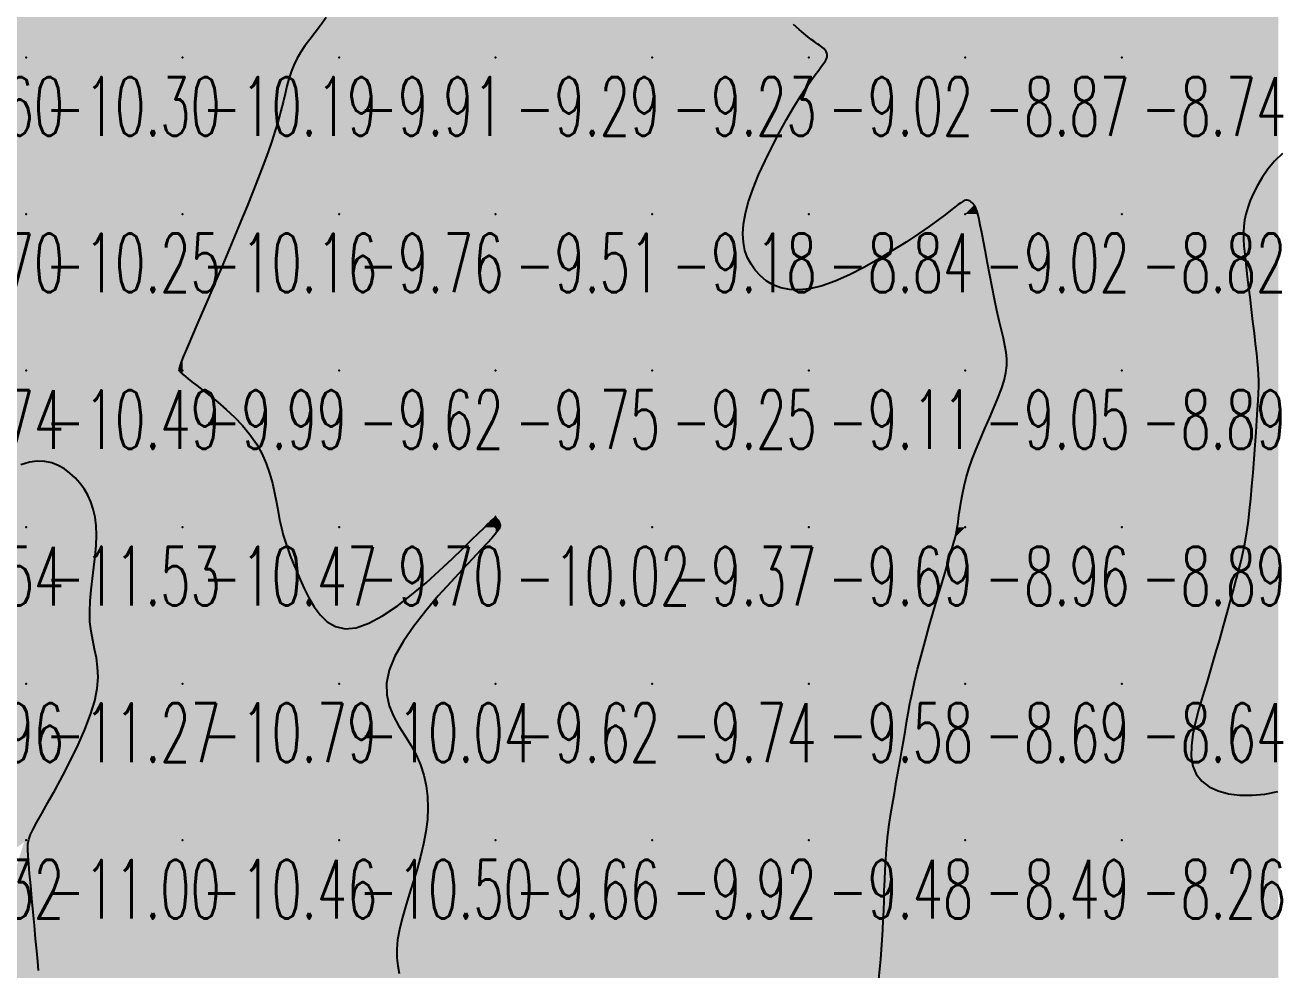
# Model space of a CAD drawing. Header units: millimetres. Extents: x 88261 to 90953, y 390274 to 392322.
# Drawn here: x 89850.2 to 89930.1, y 391149 to 391209.3 of the extents above; entities that cross this region are included whole.
import ezdxf
from ezdxf.enums import TextEntityAlignment as Align

# ---------------------------------------------------------------- set-up
doc = ezdxf.new("R2010")
doc.units = ezdxf.units.MM
doc.header["$LTSCALE"] = 25
for name, color, linetype in [('CN_03_00', 7, 'Continuous'), ('CN_04_00', 242, 'Continuous'), ('COTEAlt', 7, 'Continuous'), ('TN_COLORIAGE', 7, 'Continuous')]:
    doc.layers.add(name, color=color, linetype=linetype)
doc.styles.add('Simplex 1.0', font='Simplex.shx', dxfattribs={"width": 0.99, "height": 2.5})
doc.styles.get("Standard").update_dxf_attribs({"font": 'times.ttf'})

# ---------------------------------------------------------------- blocks, each defined once
blk = doc.blocks.new('COTE')
at = {"color": 0}
blk.add_point((0, 0), dxfattribs=at)
at = {"layer": 'COTEAlt'}
blk.add_attdef('ALT', text='', height=3.75, dxfattribs=at).set_placement((1.25, -1.25), align=Align.TOP_LEFT)

msp = doc.modelspace()

# ---------------------------------------------------------------- linework, layer by layer
at = {"layer": 'CN_03_00', "flags": 128}
for points, elevation in [([(89904.738, 391148.364), (89904.795, 391149.009), (89904.848, 391149.644), (89904.898, 391150.271), (89904.943, 391150.894), (89904.982, 391151.515), (89905.014, 391152.138), (89905.04, 391152.766), (89905.061, 391153.399), (89905.081, 391154.04), (89905.104, 391154.69), (89905.133, 391155.349), (89905.172, 391156.019), (89905.224, 391156.701), (89905.292, 391157.397), (89905.38, 391158.106), (89905.483, 391158.824), (89905.598, 391159.545), (89905.721, 391160.261), (89905.848, 391160.968), (89905.974, 391161.66), (89906.096, 391162.329), (89906.209, 391162.97), (89906.311, 391163.58), (89906.406, 391164.172), (89906.502, 391164.759), (89906.604, 391165.357), (89906.718, 391165.981), (89906.852, 391166.646), (89907.01, 391167.368), (89907.201, 391168.16), (89907.427, 391169.032), (89907.68, 391169.963), (89907.951, 391170.923), (89908.23, 391171.885), (89908.505, 391172.822), (89908.768, 391173.704), (89909.007, 391174.504), (89909.213, 391175.193), (89909.378, 391175.753), (89909.505, 391176.198), (89909.601, 391176.553), (89909.672, 391176.842), (89909.724, 391177.088), (89909.763, 391177.316), (89909.797, 391177.55), (89909.83, 391177.813), (89909.87, 391178.126), (89909.92, 391178.489), (89909.985, 391178.901), (89910.07, 391179.358), (89910.179, 391179.857), (89910.317, 391180.396), (89910.487, 391180.971), (89910.695, 391181.58), (89910.942, 391182.219), (89911.218, 391182.877), (89911.509, 391183.544), (89911.802, 391184.209), (89912.085, 391184.859), (89912.343, 391185.485), (89912.564, 391186.075), (89912.735, 391186.617), (89912.845, 391187.106), (89912.899, 391187.555), (89912.903, 391187.982), (89912.864, 391188.404), (89912.79, 391188.84), (89912.688, 391189.307), (89912.564, 391189.825), (89912.426, 391190.41), (89912.279, 391191.074), (89912.129, 391191.798), (89911.977, 391192.56), (89911.827, 391193.333), (89911.682, 391194.093), (89911.545, 391194.816), (89911.42, 391195.476), (89911.309, 391196.05), (89911.214, 391196.519), (89911.134, 391196.89), (89911.066, 391197.177), (89911.006, 391197.394), (89910.953, 391197.554), (89910.903, 391197.672), (89910.853, 391197.761), (89910.8, 391197.835), (89910.743, 391197.905), (89910.68, 391197.971), (89910.612, 391198.029), (89910.539, 391198.077), (89910.46, 391198.111), (89910.375, 391198.128), (89910.285, 391198.126), (89910.19, 391198.1), (89910.087, 391198.048), (89909.963, 391197.964), (89909.803, 391197.842), (89909.593, 391197.675), (89909.316, 391197.458), (89908.959, 391197.185), (89908.506, 391196.85), (89907.941, 391196.446), (89907.258, 391195.973), (89906.473, 391195.45), (89905.614, 391194.902), (89904.707, 391194.354), (89903.776, 391193.83), (89902.848, 391193.356), (89901.948, 391192.955), (89901.102, 391192.652), (89900.332, 391192.467), (89899.637, 391192.393), (89899.015, 391192.42), (89898.46, 391192.534), (89897.969, 391192.726), (89897.538, 391192.982), (89897.163, 391193.292), (89896.839, 391193.644), (89896.565, 391194.028), (89896.344, 391194.449), (89896.18, 391194.911), (89896.08, 391195.42), (89896.047, 391195.982), (89896.088, 391196.602), (89896.206, 391197.286), (89896.408, 391198.039), (89896.694, 391198.862), (89897.051, 391199.737), (89897.461, 391200.638), (89897.907, 391201.543), (89898.372, 391202.427), (89898.838, 391203.267), (89899.288, 391204.039), (89899.704, 391204.718), (89900.072, 391205.287), (89900.391, 391205.753), (89900.663, 391206.131), (89900.89, 391206.433), (89901.074, 391206.674), (89901.217, 391206.866), (89901.321, 391207.023), (89901.389, 391207.159), (89901.423, 391207.286), (89901.426, 391207.405), (89901.402, 391207.516), (89901.357, 391207.62), (89901.293, 391207.716), (89901.215, 391207.805), (89901.128, 391207.886), (89901.035, 391207.959), (89900.939, 391208.026), (89900.834, 391208.094), (89900.714, 391208.173), (89900.571, 391208.27), (89900.398, 391208.396), (89900.189, 391208.559), (89899.936, 391208.767), (89899.632, 391209.03), (89899.275, 391209.354)], -9), ([(89930.509, 391201.101), (89930.014, 391200.606), (89929.587, 391200.097), (89929.224, 391199.583), (89928.918, 391199.072), (89928.666, 391198.573), (89928.463, 391198.095), (89928.304, 391197.647), (89928.184, 391197.233), (89928.1, 391196.841), (89928.048, 391196.456), (89928.026, 391196.063), (89928.03, 391195.645), (89928.057, 391195.188), (89928.104, 391194.674), (89928.167, 391194.09), (89928.244, 391193.426), (89928.33, 391192.698), (89928.422, 391191.931), (89928.517, 391191.148), (89928.611, 391190.373), (89928.7, 391189.629), (89928.781, 391188.94), (89928.85, 391188.33), (89928.904, 391187.813), (89928.943, 391187.371), (89928.969, 391186.976), (89928.98, 391186.601), (89928.98, 391186.218), (89928.967, 391185.801), (89928.942, 391185.32), (89928.908, 391184.749), (89928.863, 391184.07), (89928.81, 391183.3), (89928.75, 391182.467), (89928.684, 391181.597), (89928.613, 391180.718), (89928.54, 391179.857), (89928.465, 391179.04), (89928.39, 391178.295), (89928.316, 391177.642), (89928.239, 391177.064), (89928.158, 391176.541), (89928.068, 391176.05), (89927.967, 391175.568), (89927.85, 391175.073), (89927.716, 391174.542), (89927.561, 391173.954), (89927.383, 391173.291), (89927.183, 391172.559), (89926.965, 391171.77), (89926.731, 391170.936), (89926.484, 391170.068), (89926.227, 391169.178), (89925.964, 391168.278), (89925.696, 391167.38), (89925.429, 391166.494), (89925.179, 391165.631), (89924.963, 391164.8), (89924.798, 391164.011), (89924.703, 391163.272), (89924.694, 391162.594), (89924.789, 391161.985), (89925.006, 391161.456), (89925.356, 391161.014), (89925.829, 391160.66), (89926.405, 391160.394), (89927.067, 391160.215), (89927.798, 391160.122), (89928.58, 391160.116), (89929.395, 391160.196), (89930.225, 391160.36)], -8), ([(89851.057, 391148.925), (89851.001, 391149.49), (89850.936, 391150.173), (89850.862, 391150.952), (89850.783, 391151.793), (89850.703, 391152.66), (89850.623, 391153.522), (89850.548, 391154.343), (89850.48, 391155.09), (89850.423, 391155.73), (89850.381, 391156.24), (89850.362, 391156.645), (89850.376, 391156.983), (89850.431, 391157.29), (89850.537, 391157.603), (89850.703, 391157.96), (89850.938, 391158.397), (89851.251, 391158.951), (89851.647, 391159.648), (89852.103, 391160.467), (89852.594, 391161.376), (89853.094, 391162.343), (89853.575, 391163.337), (89854.012, 391164.325), (89854.378, 391165.276), (89854.646, 391166.157), (89854.798, 391166.945), (89854.85, 391167.65), (89854.824, 391168.291), (89854.743, 391168.888), (89854.63, 391169.457), (89854.509, 391170.02), (89854.402, 391170.594), (89854.333, 391171.197), (89854.319, 391171.845), (89854.351, 391172.529), (89854.417, 391173.237), (89854.502, 391173.958), (89854.592, 391174.679), (89854.673, 391175.388), (89854.733, 391176.072), (89854.756, 391176.72), (89854.732, 391177.322), (89854.661, 391177.877), (89854.545, 391178.389), (89854.387, 391178.861), (89854.189, 391179.294), (89853.955, 391179.691), (89853.687, 391180.056), (89853.386, 391180.39), (89853.057, 391180.694), (89852.698, 391180.961), (89852.31, 391181.18), (89851.893, 391181.342), (89851.446, 391181.438), (89850.969, 391181.456), (89850.463, 391181.388), (89849.926, 391181.224)], -11)]:
    msp.add_lwpolyline(points, dxfattribs=dict(at, elevation=elevation))
at = {"layer": 'CN_04_00', "elevation": -10, "flags": 128}
msp.add_lwpolyline([(89869.428, 391209.789), (89869.064, 391209.291), (89868.712, 391208.828), (89868.378, 391208.392), (89868.069, 391207.974), (89867.79, 391207.566), (89867.55, 391207.158), (89867.35, 391206.744), (89867.185, 391206.318), (89867.044, 391205.874), (89866.919, 391205.408), (89866.798, 391204.915), (89866.673, 391204.391), (89866.534, 391203.829), (89866.371, 391203.227), (89866.176, 391202.579), (89865.949, 391201.885), (89865.691, 391201.146), (89865.403, 391200.362), (89865.086, 391199.535), (89864.743, 391198.664), (89864.374, 391197.75), (89863.981, 391196.793), (89863.566, 391195.799), (89863.138, 391194.783), (89862.707, 391193.769), (89862.284, 391192.778), (89861.878, 391191.831), (89861.499, 391190.949), (89861.157, 391190.154), (89860.864, 391189.468), (89860.625, 391188.905), (89860.437, 391188.458), (89860.295, 391188.111), (89860.191, 391187.849), (89860.12, 391187.659), (89860.075, 391187.524), (89860.051, 391187.431), (89860.04, 391187.364), (89860.038, 391187.311), (89860.042, 391187.268), (89860.051, 391187.233), (89860.065, 391187.205), (89860.081, 391187.182), (89860.1, 391187.163), (89860.119, 391187.145), (89860.138, 391187.127), (89860.157, 391187.106), (89860.185, 391187.076), (89860.234, 391187.029), (89860.313, 391186.959), (89860.435, 391186.856), (89860.609, 391186.715), (89860.847, 391186.527), (89861.159, 391186.284), (89861.552, 391185.983), (89862.01, 391185.624), (89862.511, 391185.214), (89863.037, 391184.758), (89863.567, 391184.259), (89864.079, 391183.724), (89864.555, 391183.156), (89864.972, 391182.562), (89865.316, 391181.946), (89865.593, 391181.316), (89865.814, 391180.68), (89865.989, 391180.047), (89866.129, 391179.425), (89866.246, 391178.822), (89866.35, 391178.246), (89866.452, 391177.706), (89866.562, 391177.205), (89866.683, 391176.737), (89866.818, 391176.288), (89866.967, 391175.846), (89867.134, 391175.399), (89867.32, 391174.935), (89867.528, 391174.442), (89867.759, 391173.908), (89868.017, 391173.329), (89868.31, 391172.732), (89868.647, 391172.154), (89869.04, 391171.631), (89869.496, 391171.2), (89870.027, 391170.897), (89870.641, 391170.757), (89871.349, 391170.818), (89872.153, 391171.101), (89873.031, 391171.575), (89873.951, 391172.194), (89874.885, 391172.913), (89875.803, 391173.686), (89876.674, 391174.468), (89877.468, 391175.214), (89878.157, 391175.877), (89878.716, 391176.422), (89879.156, 391176.853), (89879.492, 391177.184), (89879.74, 391177.427), (89879.918, 391177.596), (89880.04, 391177.705), (89880.125, 391177.767), (89880.187, 391177.796), (89880.241, 391177.803), (89880.289, 391177.794), (89880.332, 391177.77), (89880.371, 391177.736), (89880.404, 391177.693), (89880.434, 391177.646), (89880.459, 391177.596), (89880.481, 391177.546), (89880.499, 391177.5), (89880.514, 391177.456), (89880.524, 391177.414), (89880.53, 391177.373), (89880.532, 391177.332), (89880.529, 391177.289), (89880.52, 391177.245), (89880.506, 391177.198), (89880.484, 391177.144), (89880.439, 391177.069), (89880.356, 391176.956), (89880.217, 391176.788), (89880.007, 391176.548), (89879.708, 391176.219), (89879.304, 391175.785), (89878.78, 391175.227), (89878.128, 391174.536), (89877.382, 391173.734), (89876.588, 391172.846), (89875.789, 391171.901), (89875.031, 391170.926), (89874.357, 391169.95), (89873.813, 391168.999), (89873.442, 391168.101), (89873.276, 391167.278), (89873.291, 391166.522), (89873.452, 391165.822), (89873.723, 391165.164), (89874.067, 391164.536), (89874.449, 391163.924), (89874.831, 391163.316), (89875.178, 391162.7), (89875.46, 391162.064), (89875.673, 391161.407), (89875.819, 391160.728), (89875.903, 391160.028), (89875.925, 391159.306), (89875.889, 391158.564), (89875.797, 391157.8), (89875.652, 391157.014), (89875.458, 391156.21), (89875.23, 391155.395), (89874.982, 391154.58), (89874.729, 391153.776), (89874.488, 391152.993), (89874.273, 391152.242), (89874.1, 391151.534), (89873.985, 391150.879), (89873.937, 391150.283), (89873.948, 391149.737), (89874.003, 391149.225), (89874.088, 391148.733)], dxfattribs=at)
at = {"layer": 'TN_COLORIAGE', "color": 191}
for points in [[(89840.249, 391207.239, -10.539), (89850.249, 391207.239, -10.539), (89850.249, 391217.239, -10.539)], [(89840.249, 391217.239, -10.539), (89840.249, 391207.239, -10.539), (89850.249, 391217.239, -10.539)], [(89850.249, 391217.239, -10), (89857.598, 391217.239, -10), (89850.249, 391207.239, -10), (89856.338, 391213.328, -10)], [(89870.249, 391217.239, -10), (89870.249, 391210.272, -10), (89860.249, 391207.239, -10), (89867.08, 391207.239, -10)], [(89870.249, 391217.239, -10), (89865.201, 391217.239, -10), (89860.249, 391207.239, -10), (89860.249, 391212.129, -10)], [(89850.249, 391207.239, -10), (89856.338, 391213.328, -10), (89860.249, 391207.239, -10), (89860.249, 391212.129, -10)], [(89840.249, 391197.239, -10.303), (89850.249, 391197.239, -10.303), (89850.249, 391207.239, -10.303)], [(89840.249, 391207.239, -10.303), (89840.249, 391197.239, -10.303), (89850.249, 391207.239, -10.303)], [(89850.249, 391197.239, -10.186), (89860.249, 391197.239, -10.186), (89860.249, 391207.239, -10.186)], [(89850.249, 391207.239, -10.186), (89850.249, 391197.239, -10.186), (89860.249, 391207.239, -10.186)], [(89860.249, 391207.239, -10), (89867.08, 391207.239, -10), (89860.249, 391197.239, -10), (89866.73, 391203.72, -10)], [(89864.227, 391197.239, -10.159), (89866.73, 391203.72, -10.159), (89860.249, 391197.239, -10.159)], [(89840.249, 391187.239, -10.249), (89850.249, 391187.239, -10.249), (89850.249, 391197.239, -10.249)], [(89840.249, 391197.239, -10.249), (89840.249, 391187.239, -10.249), (89850.249, 391197.239, -10.249)], [(89850.249, 391187.239, -10), (89859.959, 391187.239, -10), (89860.249, 391197.239, -10), (89860.249, 391188.082, -10)], [(89850.249, 391197.239, -10.159), (89850.249, 391187.239, -10.159), (89860.249, 391197.239, -10.159)], [(89864.227, 391197.239, -10.159), (89860.249, 391188.082, -10.159), (89860.249, 391197.239, -10.159)], [(89844.867, 391177.239, -10.491), (89850.249, 391182.355, -10.491), (89840.249, 391177.239, -10.491), (89850.249, 391187.239, -10.491)], [(89840.249, 391187.239, -10.491), (89840.249, 391177.239, -10.491), (89850.249, 391187.239, -10.491)], [(89850.249, 391182.355, -10), (89853.695, 391180.686, -10), (89850.249, 391187.239, -10), (89860.154, 391187.145, -10)], [(89860.154, 391187.145, -10.491), (89859.959, 391187.239, -10.491), (89850.249, 391187.239, -10.491)], [(89855.289, 391177.239, -10), (89853.695, 391180.686, -10), (89860.249, 391177.239, -10), (89860.154, 391187.145, -10)], [(89860.154, 391187.145, -10.475), (89860.249, 391186.941, -10.475), (89860.249, 391177.239, -10.475)], [(89865.807, 391182.798, -10.475), (89860.249, 391186.941, -10.475), (89860.249, 391177.239, -10.475)], [(89865.807, 391182.798, -10.475), (89866.354, 391177.239, -10.475), (89860.249, 391177.239, -10.475)], [(89879.61, 391177.239, -10.021), (89880.249, 391178.007, -10.021), (89880.249, 391177.239, -10.021)], [(89880.517, 391177.508, -10.021), (89880.249, 391178.007, -10.021), (89880.249, 391177.239, -10.021)], [(89880.517, 391177.508, -10.021), (89880.568, 391177.239, -10.021), (89880.249, 391177.239, -10.021)], [(89855.968, 391167.239, -10.475), (89853.686, 391170.676, -10.475), (89860.249, 391167.239, -10.475), (89860.249, 391177.239, -10.475)], [(89853.686, 391170.676, -10.475), (89855.289, 391177.239, -10.475), (89860.249, 391177.239, -10.475)], [(89860.249, 391167.239, -10), (89867.488, 391174.478, -10), (89860.249, 391177.239, -10), (89866.354, 391177.239, -10)], [(89870.249, 391167.239, -10), (89871.116, 391167.239, -10), (89880.249, 391177.239, -10), (89880.249, 391176.72, -10)], [(89870.249, 391167.239, -10), (89870.249, 391168.297, -10), (89880.249, 391177.239, -10), (89879.61, 391177.239, -10)], [(89880.568, 391177.239, -10.021), (89880.249, 391176.72, -10.021), (89880.249, 391177.239, -10.021)], [(89860.249, 391167.239, -10), (89867.488, 391174.478, -10), (89870.249, 391167.239, -10), (89870.249, 391168.297, -10)], [(89850.316, 391157.307, -10.463), (89850.275, 391157.239, -10.463), (89860.249, 391167.239, -10.463), (89860.249, 391157.239, -10.463)], [(89850.316, 391157.307, -10.794), (89855.968, 391167.239, -10.794), (89860.249, 391167.239, -10.794)], [(89860.249, 391157.239, -10.036), (89870.249, 391157.239, -10.036), (89870.249, 391167.239, -10.036)], [(89860.249, 391167.239, -10.036), (89860.249, 391157.239, -10.036), (89870.249, 391167.239, -10.036)], [(89870.249, 391157.239, -10), (89875.94, 391162.93, -10), (89870.249, 391167.239, -10), (89871.116, 391167.239, -10)], [(89875.94, 391162.93, -10.499), (89876.191, 391157.239, -10.499), (89870.249, 391157.239, -10.499)], [(89850.275, 391157.239, -10.463), (89851.124, 391148.115, -10.463), (89860.249, 391157.239, -10.463)], [(89851.236, 391147.239, -10.463), (89851.124, 391148.115, -10.463), (89860.249, 391147.239, -10.463), (89860.249, 391157.239, -10.463)], [(89860.249, 391147.239, -10.499), (89870.249, 391147.239, -10.499), (89870.249, 391157.239, -10.499)], [(89860.249, 391157.239, -10.499), (89860.249, 391147.239, -10.499), (89870.249, 391157.239, -10.499)], [(89870.249, 391157.239, -10), (89876.191, 391157.239, -10), (89870.249, 391147.239, -10), (89873.208, 391150.199, -10)], [(89873.208, 391150.199, -10.143), (89874.885, 391147.239, -10.143), (89870.249, 391147.239, -10.143)]]:
    msp.add_solid(points, dxfattribs=at)
at = {"layer": 'TN_COLORIAGE', "color": 181}
for points in [[(89870.249, 391207.239, -9.451), (89880.249, 391207.239, -9.451), (89880.249, 391217.239, -9.451)], [(89870.249, 391210.272, -9.451), (89872.901, 391217.239, -9.451), (89870.249, 391207.239, -9.451), (89880.249, 391217.239, -9.451)], [(89880.249, 391207.239, -9.512), (89890.249, 391207.239, -9.512), (89890.249, 391217.239, -9.512)], [(89880.249, 391217.239, -9.512), (89880.249, 391207.239, -9.512), (89890.249, 391217.239, -9.512)], [(89890.249, 391217.239, -9), (89897.542, 391217.239, -9), (89890.249, 391207.239, -9), (89895.747, 391212.737, -9)], [(89890.249, 391207.239, -9), (89895.747, 391212.737, -9), (89900.249, 391207.239, -9), (89900.249, 391208.35, -9)], [(89867.08, 391207.239, -9.914), (89870.249, 391210.272, -9.914), (89870.249, 391207.239, -9.914)], [(89901.051, 391208.041, -9.024), (89900.249, 391208.35, -9.024), (89900.249, 391207.239, -9.024)], [(89901.051, 391208.041, -9.024), (89901.759, 391207.239, -9.024), (89900.249, 391207.239, -9.024)], [(89866.73, 391203.72, -9.759), (89864.227, 391197.239, -9.759), (89870.249, 391207.239, -9.759), (89870.249, 391197.239, -9.759)], [(89866.73, 391203.72, -9.914), (89867.08, 391207.239, -9.914), (89870.249, 391207.239, -9.914)], [(89870.249, 391197.239, -9.29), (89880.249, 391197.239, -9.29), (89880.249, 391207.239, -9.29)], [(89870.249, 391207.239, -9.29), (89870.249, 391197.239, -9.29), (89880.249, 391207.239, -9.29)], [(89880.249, 391197.239, -9.232), (89890.249, 391197.239, -9.232), (89890.249, 391207.239, -9.232)], [(89880.249, 391207.239, -9.232), (89880.249, 391197.239, -9.232), (89890.249, 391207.239, -9.232)], [(89890.249, 391197.239, -9), (89895.467, 391197.239, -9), (89900.249, 391207.239, -9), (89900.249, 391205.957, -9)], [(89890.249, 391207.239, -9.024), (89890.249, 391197.239, -9.024), (89900.249, 391207.239, -9.024)], [(89900.249, 391205.957, -9.024), (89901.759, 391207.239, -9.024), (89900.249, 391207.239, -9.024)], [(89909.288, 391197.239, -9.017), (89910.249, 391198.379, -9.017), (89910.249, 391197.239, -9.017)], [(89910.858, 391197.848, -9.017), (89910.249, 391198.379, -9.017), (89910.249, 391197.239, -9.017)], [(89910.858, 391197.848, -9.017), (89911.122, 391197.239, -9.017), (89910.249, 391197.239, -9.017)], [(89860.249, 391187.239, -9.759), (89870.249, 391187.239, -9.759), (89870.249, 391197.239, -9.759)], [(89860.249, 391188.082, -9.759), (89864.227, 391197.239, -9.759), (89860.249, 391187.239, -9.759), (89870.249, 391197.239, -9.759)], [(89870.249, 391187.239, -9.507), (89880.249, 391187.239, -9.507), (89880.249, 391197.239, -9.507)], [(89870.249, 391197.239, -9.507), (89870.249, 391187.239, -9.507), (89880.249, 391197.239, -9.507)], [(89880.249, 391187.239, -9.176), (89890.249, 391187.239, -9.176), (89890.249, 391197.239, -9.176)], [(89880.249, 391197.239, -9.176), (89880.249, 391187.239, -9.176), (89890.249, 391197.239, -9.176)], [(89890.249, 391187.239, -9), (89896.33, 391193.321, -9), (89890.249, 391197.239, -9), (89895.467, 391197.239, -9)], [(89900.249, 391187.239, -9.017), (89910.249, 391187.239, -9.017), (89910.249, 391197.239, -9.017)], [(89900.249, 391187.239, -9), (89900.249, 391191.338, -9), (89910.249, 391197.239, -9), (89909.288, 391197.239, -9)], [(89910.249, 391187.239, -9), (89912.504, 391189.495, -9), (89910.249, 391197.239, -9), (89911.122, 391197.239, -9)], [(89890.249, 391187.239, -9), (89896.33, 391193.321, -9), (89900.249, 391187.239, -9), (89900.249, 391191.338, -9)], [(89912.504, 391189.495, -9.052), (89913.414, 391187.239, -9.052), (89910.249, 391187.239, -9.052)], [(89860.249, 391188.082, -9.985), (89859.959, 391187.239, -9.985), (89860.249, 391187.239, -9.985)], [(89859.959, 391187.239, -9.985), (89860.154, 391187.145, -9.985), (89860.249, 391187.239, -9.985)], [(89860.249, 391186.941, -9.985), (89860.154, 391187.145, -9.985), (89860.249, 391187.239, -9.985)], [(89860.249, 391186.941, -9.62), (89865.807, 391182.798, -9.62), (89860.249, 391187.239, -9.62), (89870.249, 391187.239, -9.62)], [(89866.354, 391177.239, -9.62), (89865.807, 391182.798, -9.62), (89870.249, 391177.239, -9.62), (89870.249, 391187.239, -9.62)], [(89880.249, 391178.007, -9.697), (89879.61, 391177.239, -9.697), (89880.249, 391187.239, -9.697), (89870.249, 391177.239, -9.697)], [(89870.249, 391187.239, -9.752), (89870.249, 391177.239, -9.752), (89880.249, 391187.239, -9.752)], [(89880.249, 391178.007, -9.251), (89880.517, 391177.508, -9.251), (89880.249, 391187.239, -9.251), (89890.249, 391187.239, -9.251)], [(89880.568, 391177.239, -9.251), (89880.517, 391177.508, -9.251), (89890.249, 391177.239, -9.251), (89890.249, 391187.239, -9.251)], [(89890.249, 391177.239, -9.112), (89900.249, 391177.239, -9.112), (89900.249, 391187.239, -9.112)], [(89890.249, 391187.239, -9.112), (89890.249, 391177.239, -9.112), (89900.249, 391187.239, -9.112)], [(89900.249, 391177.239, -9), (89909.764, 391177.239, -9), (89910.249, 391187.239, -9), (89910.249, 391181.251, -9)], [(89900.249, 391187.239, -9.052), (89900.249, 391177.239, -9.052), (89910.249, 391187.239, -9.052)], [(89913.414, 391187.239, -9.052), (89910.249, 391181.251, -9.052), (89910.249, 391187.239, -9.052)], [(89866.354, 391177.239, -9.697), (89867.488, 391174.478, -9.697), (89870.249, 391177.239, -9.697)], [(89870.249, 391168.297, -9.697), (89867.488, 391174.478, -9.697), (89870.249, 391177.239, -9.697)], [(89879.61, 391177.239, -9.697), (89870.249, 391168.297, -9.697), (89870.249, 391177.239, -9.697)], [(89880.249, 391176.72, -9.622), (89871.116, 391167.239, -9.622), (89880.249, 391167.239, -9.622)], [(89880.249, 391167.239, -9.373), (89890.249, 391167.239, -9.373), (89890.249, 391177.239, -9.373)], [(89880.249, 391176.72, -9.373), (89880.568, 391177.239, -9.373), (89880.249, 391167.239, -9.373), (89890.249, 391177.239, -9.373)], [(89890.249, 391167.239, -9.687), (89900.249, 391167.239, -9.687), (89900.249, 391177.239, -9.687)], [(89890.249, 391177.239, -9.687), (89890.249, 391167.239, -9.687), (89900.249, 391177.239, -9.687)], [(89900.249, 391177.239, -9), (89909.764, 391177.239, -9), (89900.249, 391167.239, -9), (89909.68, 391176.67, -9)], [(89906.795, 391167.239, -9.58), (89909.68, 391176.67, -9.58), (89900.249, 391167.239, -9.58)], [(89871.116, 391167.239, -9.622), (89875.94, 391162.93, -9.622), (89880.249, 391167.239, -9.622)], [(89876.191, 391157.239, -9.622), (89875.94, 391162.93, -9.622), (89880.249, 391157.239, -9.622), (89880.249, 391167.239, -9.622)], [(89880.249, 391157.239, -9.739), (89890.249, 391157.239, -9.739), (89890.249, 391167.239, -9.739)], [(89880.249, 391167.239, -9.739), (89880.249, 391157.239, -9.739), (89890.249, 391167.239, -9.739)], [(89890.249, 391157.239, -9.58), (89900.249, 391157.239, -9.58), (89900.249, 391167.239, -9.58)], [(89890.249, 391167.239, -9.58), (89890.249, 391157.239, -9.58), (89900.249, 391167.239, -9.58)], [(89900.249, 391167.239, -9), (89906.795, 391167.239, -9), (89900.249, 391157.239, -9), (89906.345, 391163.335, -9)], [(89905.078, 391157.239, -9.478), (89906.345, 391163.335, -9.478), (89900.249, 391157.239, -9.478)], [(89874.885, 391147.239, -9.659), (89873.208, 391150.199, -9.659), (89880.249, 391147.239, -9.659), (89880.249, 391157.239, -9.659)], [(89873.208, 391150.199, -9.659), (89876.191, 391157.239, -9.659), (89880.249, 391157.239, -9.659)], [(89880.249, 391147.239, -9.925), (89890.249, 391147.239, -9.925), (89890.249, 391157.239, -9.925)], [(89880.249, 391157.239, -9.925), (89880.249, 391147.239, -9.925), (89890.249, 391157.239, -9.925)], [(89890.249, 391147.239, -9.478), (89900.249, 391147.239, -9.478), (89900.249, 391157.239, -9.478)], [(89890.249, 391157.239, -9.478), (89890.249, 391147.239, -9.478), (89900.249, 391157.239, -9.478)], [(89900.249, 391147.239, -9), (89905.097, 391152.088, -9), (89900.249, 391157.239, -9), (89905.078, 391157.239, -9)], [(89904.62, 391147.239, -9.481), (89905.097, 391152.088, -9.481), (89900.249, 391147.239, -9.481)]]:
    msp.add_solid(points, dxfattribs=at)
at = {"layer": 'TN_COLORIAGE', "color": 171}
for points in [[(89900.249, 391208.35, -8.81), (89895.747, 391212.737, -8.81), (89900.249, 391217.239, -8.81)], [(89900.249, 391208.35, -8.727), (89901.051, 391208.041, -8.727), (89900.249, 391217.239, -8.727), (89910.249, 391217.239, -8.727)], [(89901.759, 391207.239, -8.727), (89901.051, 391208.041, -8.727), (89910.249, 391207.239, -8.727), (89910.249, 391217.239, -8.727)], [(89910.249, 391207.239, -8.451), (89920.249, 391207.239, -8.451), (89920.249, 391217.239, -8.451)], [(89910.249, 391217.239, -8.451), (89910.249, 391207.239, -8.451), (89920.249, 391217.239, -8.451)], [(89920.249, 391207.239, -8.619), (89930.249, 391207.239, -8.619), (89930.249, 391217.239, -8.619)], [(89920.249, 391217.239, -8.619), (89920.249, 391207.239, -8.619), (89930.249, 391217.239, -8.619)], [(89910.249, 391198.379, -8.838), (89909.288, 391197.239, -8.838), (89910.249, 391207.239, -8.838), (89900.249, 391197.239, -8.838)], [(89901.759, 391207.239, -8.838), (89900.249, 391205.957, -8.838), (89910.249, 391207.239, -8.838), (89900.249, 391197.239, -8.838)], [(89910.249, 391198.379, -8.735), (89910.858, 391197.848, -8.735), (89910.249, 391207.239, -8.735), (89920.249, 391207.239, -8.735)], [(89911.122, 391197.239, -8.735), (89910.858, 391197.848, -8.735), (89920.249, 391197.239, -8.735), (89920.249, 391207.239, -8.735)], [(89920.249, 391197.239, -8), (89927.887, 391197.239, -8), (89930.249, 391207.239, -8), (89930.249, 391201.908, -8)], [(89920.249, 391207.239, -8.29), (89920.249, 391197.239, -8.29), (89930.249, 391207.239, -8.29)], [(89900.249, 391205.957, -8.838), (89895.467, 391197.239, -8.838), (89900.249, 391197.239, -8.838)], [(89895.467, 391197.239, -8.838), (89896.33, 391193.321, -8.838), (89900.249, 391197.239, -8.838)], [(89900.249, 391191.338, -8.838), (89896.33, 391193.321, -8.838), (89900.249, 391197.239, -8.838)], [(89909.288, 391197.239, -8.838), (89900.249, 391191.338, -8.838), (89900.249, 391197.239, -8.838)], [(89911.122, 391197.239, -8.821), (89912.504, 391189.495, -8.821), (89920.249, 391197.239, -8.821)], [(89913.414, 391187.239, -8.821), (89912.504, 391189.495, -8.821), (89920.249, 391187.239, -8.821), (89920.249, 391197.239, -8.821)], [(89920.249, 391187.239, -8), (89928.025, 391195.016, -8), (89920.249, 391197.239, -8), (89927.887, 391197.239, -8)], [(89928.025, 391195.016, -8.887), (89929.015, 391187.239, -8.887), (89920.249, 391187.239, -8.887)], [(89910.249, 391177.239, -8.887), (89920.249, 391177.239, -8.887), (89920.249, 391187.239, -8.887)], [(89910.249, 391181.251, -8.887), (89913.414, 391187.239, -8.887), (89910.249, 391177.239, -8.887), (89920.249, 391187.239, -8.887)], [(89920.249, 391187.239, -8), (89929.015, 391187.239, -8), (89920.249, 391177.239, -8), (89929.014, 391186.004, -8)], [(89928.377, 391177.239, -8.886), (89929.014, 391186.004, -8.886), (89920.249, 391177.239, -8.886)], [(89910.249, 391181.251, -8.965), (89909.764, 391177.239, -8.965), (89910.249, 391177.239, -8.965)], [(89909.68, 391176.67, -8.694), (89906.795, 391167.239, -8.694), (89910.249, 391177.239, -8.694), (89910.249, 391167.239, -8.694)], [(89909.68, 391176.67, -8.965), (89909.764, 391177.239, -8.965), (89910.249, 391177.239, -8.965)], [(89910.249, 391167.239, -8.886), (89920.249, 391167.239, -8.886), (89920.249, 391177.239, -8.886)], [(89910.249, 391177.239, -8.886), (89910.249, 391167.239, -8.886), (89920.249, 391177.239, -8.886)], [(89920.249, 391177.239, -8), (89928.377, 391177.239, -8), (89920.249, 391167.239, -8), (89927.821, 391174.811, -8)], [(89925.709, 391167.239, -8.636), (89927.821, 391174.811, -8.636), (89920.249, 391167.239, -8.636)], [(89906.345, 391163.335, -8.488), (89905.078, 391157.239, -8.488), (89910.249, 391167.239, -8.488), (89910.249, 391157.239, -8.488)], [(89906.345, 391163.335, -8.694), (89906.795, 391167.239, -8.694), (89910.249, 391167.239, -8.694)], [(89910.249, 391157.239, -8.636), (89920.249, 391157.239, -8.636), (89920.249, 391167.239, -8.636)], [(89910.249, 391167.239, -8.636), (89910.249, 391157.239, -8.636), (89920.249, 391167.239, -8.636)], [(89920.249, 391167.239, -8), (89925.709, 391167.239, -8), (89920.249, 391157.239, -8), (89923.519, 391160.51, -8)], [(89920.249, 391157.239, -8), (89923.519, 391160.51, -8), (89930.249, 391157.239, -8), (89930.249, 391159.457, -8)], [(89905.097, 391152.088, -8.38), (89904.62, 391147.239, -8.38), (89910.249, 391157.239, -8.38), (89910.249, 391147.239, -8.38)], [(89905.078, 391157.239, -8.488), (89905.097, 391152.088, -8.488), (89910.249, 391157.239, -8.488)], [(89910.249, 391147.239, -8.257), (89920.249, 391147.239, -8.257), (89920.249, 391157.239, -8.257)], [(89910.249, 391157.239, -8.257), (89910.249, 391147.239, -8.257), (89920.249, 391157.239, -8.257)], [(89920.249, 391147.239, -8.151), (89930.249, 391147.239, -8.151), (89930.249, 391157.239, -8.151)], [(89920.249, 391157.239, -8.151), (89920.249, 391147.239, -8.151), (89930.249, 391157.239, -8.151)]]:
    msp.add_solid(points, dxfattribs=at)
at = {"layer": 'TN_COLORIAGE', "color": 161}
for points in [[(89930.249, 391201.908, -7.746), (89927.887, 391197.239, -7.746), (89930.249, 391197.239, -7.746)], [(89927.887, 391197.239, -7.746), (89928.025, 391195.016, -7.746), (89930.249, 391197.239, -7.746)], [(89929.015, 391187.239, -7.746), (89928.025, 391195.016, -7.746), (89930.249, 391187.239, -7.746), (89930.249, 391197.239, -7.746)], [(89929.014, 391186.004, -7.796), (89928.377, 391177.239, -7.796), (89930.249, 391187.239, -7.796), (89930.249, 391177.239, -7.796)], [(89929.014, 391186.004, -7.875), (89929.015, 391187.239, -7.875), (89930.249, 391187.239, -7.875)], [(89927.821, 391174.811, -7.471), (89925.709, 391167.239, -7.471), (89930.249, 391177.239, -7.471), (89930.249, 391167.239, -7.471)], [(89927.821, 391174.811, -7.796), (89928.377, 391177.239, -7.796), (89930.249, 391177.239, -7.796)], [(89930.249, 391159.457, -7.471), (89923.519, 391160.51, -7.471), (89930.249, 391167.239, -7.471)], [(89923.519, 391160.51, -7.471), (89925.709, 391167.239, -7.471), (89930.249, 391167.239, -7.471)]]:
    msp.add_solid(points, dxfattribs=at)
at = {"layer": 'TN_COLORIAGE', "color": 201}
for points in [[(89850.249, 391182.355, -11.534), (89844.867, 391177.239, -11.534), (89850.249, 391177.239, -11.534)], [(89853.695, 391180.686, -11.534), (89850.249, 391182.355, -11.534), (89850.249, 391177.239, -11.534)], [(89853.695, 391180.686, -11.534), (89855.289, 391177.239, -11.534), (89850.249, 391177.239, -11.534)], [(89850.249, 391177.239, -11), (89840.906, 391167.897, -11), (89850.249, 391167.239, -11), (89841.45, 391167.239, -11)], [(89844.867, 391177.239, -11.534), (89840.906, 391167.897, -11.534), (89850.249, 391177.239, -11.534)], [(89850.249, 391177.239, -11), (89855.289, 391177.239, -11), (89850.249, 391167.239, -11), (89853.686, 391170.676, -11)], [(89853.686, 391170.676, -11.275), (89855.968, 391167.239, -11.275), (89850.249, 391167.239, -11.275)], [(89840.249, 391157.239, -11.275), (89850.249, 391157.239, -11.275), (89850.249, 391167.239, -11.275)], [(89840.249, 391157.239, -11), (89840.249, 391166.179, -11), (89850.249, 391167.239, -11), (89841.45, 391167.239, -11)], [(89850.249, 391167.239, -11), (89855.968, 391167.239, -11), (89850.249, 391157.239, -11), (89850.316, 391157.307, -11)], [(89840.249, 391157.239, -11), (89840.249, 391149.802, -11), (89850.249, 391157.239, -11), (89850.123, 391157.113, -11)], [(89850.249, 391147.239, -11), (89847.04, 391147.239, -11), (89850.249, 391157.239, -11), (89850.123, 391157.113, -11)], [(89850.275, 391157.239, -11.001), (89850.316, 391157.307, -11.001), (89850.249, 391157.239, -11.001)], [(89850.249, 391147.239, -11), (89851.124, 391148.115, -11), (89850.249, 391157.239, -11), (89850.275, 391157.239, -11)]]:
    msp.add_solid(points, dxfattribs=at)

# ---------------------------------------------------------------- block references
at = {"layer": 'COTEAlt'}
ref = msp.add_blockref('COTE', (89840.249, 391207.239), dxfattribs=at)
ref.add_attrib('ALT', '-10.60', dxfattribs={"height": 3.75, "style": 'Simplex 1.0', "width": 0.6}).set_placement((89841.499, 391205.989), align=Align.TOP_LEFT)
ref = msp.add_blockref('COTE', (89850.249, 391207.239), dxfattribs=at)
ref.add_attrib('ALT', '-10.30', dxfattribs={"height": 3.75, "style": 'Simplex 1.0', "width": 0.6}).set_placement((89851.499, 391205.989), align=Align.TOP_LEFT)
ref = msp.add_blockref('COTE', (89860.249, 391207.239), dxfattribs=at)
ref.add_attrib('ALT', '-10.19', dxfattribs={"height": 3.75, "style": 'Simplex 1.0', "width": 0.6}).set_placement((89861.499, 391205.989), align=Align.TOP_LEFT)
ref = msp.add_blockref('COTE', (89870.249, 391207.239), dxfattribs=at)
ref.add_attrib('ALT', '-9.91', dxfattribs={"height": 3.75, "style": 'Simplex 1.0', "width": 0.6}).set_placement((89871.499, 391205.989), align=Align.TOP_LEFT)
ref = msp.add_blockref('COTE', (89880.249, 391207.239), dxfattribs=at)
ref.add_attrib('ALT', '-9.29', dxfattribs={"height": 3.75, "style": 'Simplex 1.0', "width": 0.6}).set_placement((89881.499, 391205.989), align=Align.TOP_LEFT)
ref = msp.add_blockref('COTE', (89890.249, 391207.239), dxfattribs=at)
ref.add_attrib('ALT', '-9.23', dxfattribs={"height": 3.75, "style": 'Simplex 1.0', "width": 0.6}).set_placement((89891.499, 391205.989), align=Align.TOP_LEFT)
ref = msp.add_blockref('COTE', (89900.249, 391207.239), dxfattribs=at)
ref.add_attrib('ALT', '-9.02', dxfattribs={"height": 3.75, "style": 'Simplex 1.0', "width": 0.6}).set_placement((89901.499, 391205.989), align=Align.TOP_LEFT)
ref = msp.add_blockref('COTE', (89910.249, 391207.239), dxfattribs=at)
ref.add_attrib('ALT', '-8.87', dxfattribs={"height": 3.75, "style": 'Simplex 1.0', "width": 0.6}).set_placement((89911.499, 391205.989), align=Align.TOP_LEFT)
ref = msp.add_blockref('COTE', (89920.249, 391207.239), dxfattribs=at)
ref.add_attrib('ALT', '-8.74', dxfattribs={"height": 3.75, "style": 'Simplex 1.0', "width": 0.6}).set_placement((89921.499, 391205.989), align=Align.TOP_LEFT)
ref = msp.add_blockref('COTE', (89840.249, 391197.239), dxfattribs=at)
ref.add_attrib('ALT', '-10.70', dxfattribs={"height": 3.75, "style": 'Simplex 1.0', "width": 0.6}).set_placement((89841.499, 391195.989), align=Align.TOP_LEFT)
ref = msp.add_blockref('COTE', (89850.249, 391197.239), dxfattribs=at)
ref.add_attrib('ALT', '-10.25', dxfattribs={"height": 3.75, "style": 'Simplex 1.0', "width": 0.6}).set_placement((89851.499, 391195.989), align=Align.TOP_LEFT)
ref = msp.add_blockref('COTE', (89860.249, 391197.239), dxfattribs=at)
ref.add_attrib('ALT', '-10.16', dxfattribs={"height": 3.75, "style": 'Simplex 1.0', "width": 0.6}).set_placement((89861.499, 391195.989), align=Align.TOP_LEFT)
ref = msp.add_blockref('COTE', (89870.249, 391197.239), dxfattribs=at)
ref.add_attrib('ALT', '-9.76', dxfattribs={"height": 3.75, "style": 'Simplex 1.0', "width": 0.6}).set_placement((89871.499, 391195.989), align=Align.TOP_LEFT)
ref = msp.add_blockref('COTE', (89880.249, 391197.239), dxfattribs=at)
ref.add_attrib('ALT', '-9.51', dxfattribs={"height": 3.75, "style": 'Simplex 1.0', "width": 0.6}).set_placement((89881.499, 391195.989), align=Align.TOP_LEFT)
ref = msp.add_blockref('COTE', (89890.249, 391197.239), dxfattribs=at)
ref.add_attrib('ALT', '-9.18', dxfattribs={"height": 3.75, "style": 'Simplex 1.0', "width": 0.6}).set_placement((89891.499, 391195.989), align=Align.TOP_LEFT)
ref = msp.add_blockref('COTE', (89900.249, 391197.239), dxfattribs=at)
ref.add_attrib('ALT', '-8.84', dxfattribs={"height": 3.75, "style": 'Simplex 1.0', "width": 0.6}).set_placement((89901.499, 391195.989), align=Align.TOP_LEFT)
ref = msp.add_blockref('COTE', (89910.249, 391197.239), dxfattribs=at)
ref.add_attrib('ALT', '-9.02', dxfattribs={"height": 3.75, "style": 'Simplex 1.0', "width": 0.6}).set_placement((89911.499, 391195.989), align=Align.TOP_LEFT)
ref = msp.add_blockref('COTE', (89920.249, 391197.239), dxfattribs=at)
ref.add_attrib('ALT', '-8.82', dxfattribs={"height": 3.75, "style": 'Simplex 1.0', "width": 0.6}).set_placement((89921.499, 391195.989), align=Align.TOP_LEFT)
ref = msp.add_blockref('COTE', (89840.249, 391187.239), dxfattribs=at)
ref.add_attrib('ALT', '-10.74', dxfattribs={"height": 3.75, "style": 'Simplex 1.0', "width": 0.6}).set_placement((89841.499, 391185.989), align=Align.TOP_LEFT)
ref = msp.add_blockref('COTE', (89850.249, 391187.239), dxfattribs=at)
ref.add_attrib('ALT', '-10.49', dxfattribs={"height": 3.75, "style": 'Simplex 1.0', "width": 0.6}).set_placement((89851.499, 391185.989), align=Align.TOP_LEFT)
ref = msp.add_blockref('COTE', (89860.249, 391187.239), dxfattribs=at)
ref.add_attrib('ALT', '-9.99', dxfattribs={"height": 3.75, "style": 'Simplex 1.0', "width": 0.6}).set_placement((89861.499, 391185.989), align=Align.TOP_LEFT)
ref = msp.add_blockref('COTE', (89870.249, 391187.239), dxfattribs=at)
ref.add_attrib('ALT', '-9.62', dxfattribs={"height": 3.75, "style": 'Simplex 1.0', "width": 0.6}).set_placement((89871.499, 391185.989), align=Align.TOP_LEFT)
ref = msp.add_blockref('COTE', (89880.249, 391187.239), dxfattribs=at)
ref.add_attrib('ALT', '-9.75', dxfattribs={"height": 3.75, "style": 'Simplex 1.0', "width": 0.6}).set_placement((89881.499, 391185.989), align=Align.TOP_LEFT)
ref = msp.add_blockref('COTE', (89890.249, 391187.239), dxfattribs=at)
ref.add_attrib('ALT', '-9.25', dxfattribs={"height": 3.75, "style": 'Simplex 1.0', "width": 0.6}).set_placement((89891.499, 391185.989), align=Align.TOP_LEFT)
ref = msp.add_blockref('COTE', (89900.249, 391187.239), dxfattribs=at)
ref.add_attrib('ALT', '-9.11', dxfattribs={"height": 3.75, "style": 'Simplex 1.0', "width": 0.6}).set_placement((89901.499, 391185.989), align=Align.TOP_LEFT)
ref = msp.add_blockref('COTE', (89910.249, 391187.239), dxfattribs=at)
ref.add_attrib('ALT', '-9.05', dxfattribs={"height": 3.75, "style": 'Simplex 1.0', "width": 0.6}).set_placement((89911.499, 391185.989), align=Align.TOP_LEFT)
ref = msp.add_blockref('COTE', (89920.249, 391187.239), dxfattribs=at)
ref.add_attrib('ALT', '-8.89', dxfattribs={"height": 3.75, "style": 'Simplex 1.0', "width": 0.6}).set_placement((89921.499, 391185.989), align=Align.TOP_LEFT)
ref = msp.add_blockref('COTE', (89840.249, 391177.239), dxfattribs=at)
ref.add_attrib('ALT', '-10.54', dxfattribs={"height": 3.75, "style": 'Simplex 1.0', "width": 0.6}).set_placement((89841.499, 391175.989), align=Align.TOP_LEFT)
ref = msp.add_blockref('COTE', (89850.249, 391177.239), dxfattribs=at)
ref.add_attrib('ALT', '-11.53', dxfattribs={"height": 3.75, "style": 'Simplex 1.0', "width": 0.6}).set_placement((89851.499, 391175.989), align=Align.TOP_LEFT)
ref = msp.add_blockref('COTE', (89860.249, 391177.239), dxfattribs=at)
ref.add_attrib('ALT', '-10.47', dxfattribs={"height": 3.75, "style": 'Simplex 1.0', "width": 0.6}).set_placement((89861.499, 391175.989), align=Align.TOP_LEFT)
ref = msp.add_blockref('COTE', (89870.249, 391177.239), dxfattribs=at)
ref.add_attrib('ALT', '-9.70', dxfattribs={"height": 3.75, "style": 'Simplex 1.0', "width": 0.6}).set_placement((89871.499, 391175.989), align=Align.TOP_LEFT)
ref = msp.add_blockref('COTE', (89880.249, 391177.239), dxfattribs=at)
ref.add_attrib('ALT', '-10.02', dxfattribs={"height": 3.75, "style": 'Simplex 1.0', "width": 0.6}).set_placement((89881.499, 391175.989), align=Align.TOP_LEFT)
ref = msp.add_blockref('COTE', (89890.249, 391177.239), dxfattribs=at)
ref.add_attrib('ALT', '-9.37', dxfattribs={"height": 3.75, "style": 'Simplex 1.0', "width": 0.6}).set_placement((89891.499, 391175.989), align=Align.TOP_LEFT)
ref = msp.add_blockref('COTE', (89900.249, 391177.239), dxfattribs=at)
ref.add_attrib('ALT', '-9.69', dxfattribs={"height": 3.75, "style": 'Simplex 1.0', "width": 0.6}).set_placement((89901.499, 391175.989), align=Align.TOP_LEFT)
ref = msp.add_blockref('COTE', (89910.249, 391177.239), dxfattribs=at)
ref.add_attrib('ALT', '-8.96', dxfattribs={"height": 3.75, "style": 'Simplex 1.0', "width": 0.6}).set_placement((89911.499, 391175.989), align=Align.TOP_LEFT)
ref = msp.add_blockref('COTE', (89920.249, 391177.239), dxfattribs=at)
ref.add_attrib('ALT', '-8.89', dxfattribs={"height": 3.75, "style": 'Simplex 1.0', "width": 0.6}).set_placement((89921.499, 391175.989), align=Align.TOP_LEFT)
ref = msp.add_blockref('COTE', (89840.249, 391167.239), dxfattribs=at)
ref.add_attrib('ALT', '-10.96', dxfattribs={"height": 3.75, "style": 'Simplex 1.0', "width": 0.6}).set_placement((89841.499, 391165.989), align=Align.TOP_LEFT)
ref = msp.add_blockref('COTE', (89850.249, 391167.239), dxfattribs=at)
ref.add_attrib('ALT', '-11.27', dxfattribs={"height": 3.75, "style": 'Simplex 1.0', "width": 0.6}).set_placement((89851.499, 391165.989), align=Align.TOP_LEFT)
ref = msp.add_blockref('COTE', (89860.249, 391167.239), dxfattribs=at)
ref.add_attrib('ALT', '-10.79', dxfattribs={"height": 3.75, "style": 'Simplex 1.0', "width": 0.6}).set_placement((89861.499, 391165.989), align=Align.TOP_LEFT)
ref = msp.add_blockref('COTE', (89870.249, 391167.239), dxfattribs=at)
ref.add_attrib('ALT', '-10.04', dxfattribs={"height": 3.75, "style": 'Simplex 1.0', "width": 0.6}).set_placement((89871.499, 391165.989), align=Align.TOP_LEFT)
ref = msp.add_blockref('COTE', (89880.249, 391167.239), dxfattribs=at)
ref.add_attrib('ALT', '-9.62', dxfattribs={"height": 3.75, "style": 'Simplex 1.0', "width": 0.6}).set_placement((89881.499, 391165.989), align=Align.TOP_LEFT)
ref = msp.add_blockref('COTE', (89890.249, 391167.239), dxfattribs=at)
ref.add_attrib('ALT', '-9.74', dxfattribs={"height": 3.75, "style": 'Simplex 1.0', "width": 0.6}).set_placement((89891.499, 391165.989), align=Align.TOP_LEFT)
ref = msp.add_blockref('COTE', (89900.249, 391167.239), dxfattribs=at)
ref.add_attrib('ALT', '-9.58', dxfattribs={"height": 3.75, "style": 'Simplex 1.0', "width": 0.6}).set_placement((89901.499, 391165.989), align=Align.TOP_LEFT)
ref = msp.add_blockref('COTE', (89910.249, 391167.239), dxfattribs=at)
ref.add_attrib('ALT', '-8.69', dxfattribs={"height": 3.75, "style": 'Simplex 1.0', "width": 0.6}).set_placement((89911.499, 391165.989), align=Align.TOP_LEFT)
ref = msp.add_blockref('COTE', (89920.249, 391167.239), dxfattribs=at)
ref.add_attrib('ALT', '-8.64', dxfattribs={"height": 3.75, "style": 'Simplex 1.0', "width": 0.6}).set_placement((89921.499, 391165.989), align=Align.TOP_LEFT)
ref = msp.add_blockref('COTE', (89840.249, 391157.239), dxfattribs=at)
ref.add_attrib('ALT', '-11.32', dxfattribs={"height": 3.75, "style": 'Simplex 1.0', "width": 0.6}).set_placement((89841.499, 391155.989), align=Align.TOP_LEFT)
ref = msp.add_blockref('COTE', (89850.249, 391157.239), dxfattribs=at)
ref.add_attrib('ALT', '-11.00', dxfattribs={"height": 3.75, "style": 'Simplex 1.0', "width": 0.6}).set_placement((89851.499, 391155.989), align=Align.TOP_LEFT)
ref = msp.add_blockref('COTE', (89860.249, 391157.239), dxfattribs=at)
ref.add_attrib('ALT', '-10.46', dxfattribs={"height": 3.75, "style": 'Simplex 1.0', "width": 0.6}).set_placement((89861.499, 391155.989), align=Align.TOP_LEFT)
ref = msp.add_blockref('COTE', (89870.249, 391157.239), dxfattribs=at)
ref.add_attrib('ALT', '-10.50', dxfattribs={"height": 3.75, "style": 'Simplex 1.0', "width": 0.6}).set_placement((89871.499, 391155.989), align=Align.TOP_LEFT)
ref = msp.add_blockref('COTE', (89880.249, 391157.239), dxfattribs=at)
ref.add_attrib('ALT', '-9.66', dxfattribs={"height": 3.75, "style": 'Simplex 1.0', "width": 0.6}).set_placement((89881.499, 391155.989), align=Align.TOP_LEFT)
ref = msp.add_blockref('COTE', (89890.249, 391157.239), dxfattribs=at)
ref.add_attrib('ALT', '-9.92', dxfattribs={"height": 3.75, "style": 'Simplex 1.0', "width": 0.6}).set_placement((89891.499, 391155.989), align=Align.TOP_LEFT)
ref = msp.add_blockref('COTE', (89900.249, 391157.239), dxfattribs=at)
ref.add_attrib('ALT', '-9.48', dxfattribs={"height": 3.75, "style": 'Simplex 1.0', "width": 0.6}).set_placement((89901.499, 391155.989), align=Align.TOP_LEFT)
ref = msp.add_blockref('COTE', (89910.249, 391157.239), dxfattribs=at)
ref.add_attrib('ALT', '-8.49', dxfattribs={"height": 3.75, "style": 'Simplex 1.0', "width": 0.6}).set_placement((89911.499, 391155.989), align=Align.TOP_LEFT)
ref = msp.add_blockref('COTE', (89920.249, 391157.239), dxfattribs=at)
ref.add_attrib('ALT', '-8.26', dxfattribs={"height": 3.75, "style": 'Simplex 1.0', "width": 0.6}).set_placement((89921.499, 391155.989), align=Align.TOP_LEFT)

doc.saveas('drawing.dxf')
